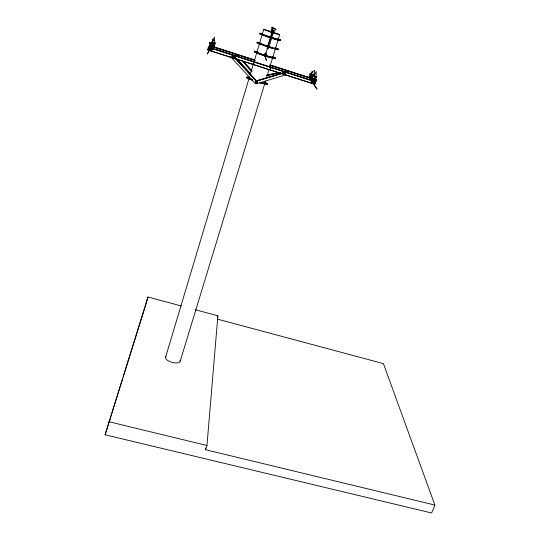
<?xml version="1.0" encoding="UTF-8"?>
<svg xmlns="http://www.w3.org/2000/svg" width="540" height="540" viewBox="0 0 540 540"><rect width="100%" height="100%" fill="white"/><g stroke="black" fill="none" stroke-linecap="round" stroke-linejoin="round"><path stroke-width="0.81" d="M309.845 79.569L310.115 79.285M265.586 55.451L264.33 55.134L266.099 55.728L265.005 55.35L265.531 55.715L265.437 54.952M265.586 55.323L265.572 54.952M265.559 54.931L265.606 55.64L265.565 55.289M315.968 76.208L315.866 76.721L316.285 71.597L313.706 75.958L314.766 70.409L312.417 71.658L312.322 72.151L312.417 71.658M311.465 81.621L311.742 82.013M264.296 54.925L264.62 55.91M181.305 305.964L147.974 297.007L105.118 434.781L431.649 513L434.882 505.069L205.591 449.732L206.962 445.48L217.883 315.792L195.122 309.676M311.938 82.6L312.674 81.716L312.383 81.992M205.591 449.732L205.74 448.052M235.359 56.106L236.878 54.493M247.55 77.416L247.246 77.659L247.604 77.612M257.938 42.633L257.627 42.707M255.137 51.584L254.826 51.732M260.219 33.703L260.327 33.534M209.486 50.328L207.259 54.081L209.243 50.173L208.906 50.051M270.918 37.598L270.83 37.692M274.259 58.01L274.435 57.827M277.297 49.228L277.553 49.106M280.105 40.095L280.051 40.028M265.275 56.309L264.499 56.113L265.754 56.525L265.154 56.342L266.382 60.392L265.329 56.302M268.373 47.169L268.232 46.541L268.009 46.994M267.968 46.825L268.312 46.508M284.175 73.319L284.54 72.88M310.514 79.616L311.209 79.252M312.424 82.593L311.148 82.134L311.398 81.284C312.896 81.668 314.132 82.553 312.086 81.54M232.591 55.397L232.835 54.999L257.553 81.911L257.384 82.391L232.591 55.397L257.384 82.391M311.648 81.871L311.661 82.067M311.742 81.702L311.661 81.891M311.432 81.662L311.6 81.925M314.435 82.519L313.43 82.249L314.03 82.37M311.499 82.019L311.58 81.722M315.279 81.486L314.456 84.173L207.603 49.856L208.393 47.095L209.993 47.608M210.809 50.045L210.62 50.395L208.319 49.653C209.23 47.912 207.279 50.551 209.223 50.206M211.046 43.207L209.77 47.675L211.133 48.114M212.416 43.362L211.707 43.166L211.842 42.7L212.767 43.004C213.023 43.99 211.032 42.842 212.153 43.349M212.213 42.822L212.355 42.309L212.261 42.836M211.376 47.277L212.301 44.051L210.931 43.612M211.714 49.984L212.2 50.254L208.521 49.073L210.796 49.768L210.492 50.855L210.283 50.51M214.65 40.932L213.779 40.662L214.65 40.932L214.772 40.486L213.894 40.203L214.137 40.797M214.245 40.318L214.421 36.997L211.734 43.43L212.787 39.136L212.355 42.309M214.583 40.925C212.382 40.561 216.405 40.939 213.894 40.203M145.172 306.747L147.974 297.007M265.552 55.411L265.444 55.067L265.579 55.64M248.569 77.342L248.312 77.47C247.192 75.634 246.132 78.577 246.74 77.031L252.761 79.785M264.296 54.803L264.276 55.046A9.43 0.634 18.1 0 1 256.196 51.928L254.374 51.145L254.232 51.84L256.007 52.556A9.43 0.641 18.1 0 0 264.843 55.917L266.011 56.086L264.215 55.505L264.857 55.634L264.803 56.052L264.283 55.087L264.965 55.924M260.091 42.883A9.167 0.52 18.2 0 0 258.984 42.795L257.209 42.181L257.033 42.883L260.03 44.098M255.717 52.306L255.899 51.631L257.269 51.779M262.622 34.985L261.11 34.277L261.522 33.581M248.312 77.47L248.076 78.145L249.514 79.049M258.525 43.355L258.944 42.633A9.497 0.533 18.2 0 1 259.821 42.788M249.723 77.497L248.576 77.585L248.636 78.543M165.544 357.332L249.534 76.788M250.256 74.365L253.395 63.889M254.117 61.472L263.709 29.437M264.533 56.248L264.62 55.478L264.613 55.991L265.869 56.396L265.869 55.883L265.795 56.653M272.565 30.139L267.057 48.37L268.394 48.809L273.908 30.584M264.681 55.627L265.133 56.342M265.721 52.974L266.166 53.123M265.923 53.055L273.267 30.085M265.613 55.971C263.662 55.364 265.964 56.761 265.91 56.012M180.225 361.118L265.525 81.081M266.51 77.855L268.967 69.788M269.946 66.569L279.659 34.682M265.579 83.68L265.761 83.066L266.247 83.207L266.058 83.822L265.336 83.849L261.414 83.187A8.896 0.871 17.9 0 1 259.335 82.627M272.201 56.619L273.746 57.416L273.375 58.178A9.43 0.641 18.1 0 1 264.843 55.917L265.059 56.072M278.863 39.265L279.045 40.156L277.776 39.953M265.842 83.794L266.058 83.16L267.529 83.653L267.314 84.287L261.569 83.268A9.207 0.905 17.9 0 1 259.416 82.688M267.536 84.267L267.678 83.612L267.536 84.267L266.011 83.774L266.2 83.16L264.695 82.262M275.339 47.844A9.497 0.533 18.2 0 1 276.318 48.296L276.662 48.539L276.298 49.268L270.007 47.601M278.195 49.039L278.019 49.694L278.195 49.039L276.662 48.539M217.384 317.385L217.883 315.792M105.118 434.781L111.416 414.652M111.915 413.039L122.749 378.412M123.255 376.805L144.923 307.55M312.181 72.529L311.796 72.441L312.633 72.711L311.803 72.448L311.931 72.009L312.775 72.279C311.681 72.677 311.999 72.738 312.775 72.279M311.931 72.009L311.796 72.441M311.553 80.447L313.018 75.701C315.92 74.723 313.409 83.025 311.519 80.399L313.018 75.701M312.154 82.958L312.012 83.403L311.951 81.999L312.154 82.958L315.549 83.882L314.537 83.423M312.559 83.045L312.417 83.491L312.566 82.391M313.18 80.447L313.591 79.144M315.725 77.193L315.448 76.572L316.332 76.856L315.785 77.213M314.03 83.437L314.226 84.119L314.145 83.416M208.305 47.385L315.488 81.77M311.897 82.526L312.107 82.026M312.012 82.546L312.215 82.087M270.844 32.508L272.727 27L273.773 28.505M313.396 81.959L312.971 81.891M313.396 82.451C314.577 82.289 311.735 81.864 313.922 82.215M237.074 56.423L236.696 55.708L236.284 56.383M265.221 54.992L266.139 55.316L264.823 54.263M264.971 56.106L264.35 55.593M310.271 77.956L310.655 78.334L309.92 77.996M310.48 78.199L310.642 78.192M311.256 78.611C309.886 78.206 311.256 78.644 310.736 78.233M310.939 78.388L310.568 78.584M310.345 78.098L310.973 78.395M210.256 50.072L210.047 50.477M208.96 49.491L208.669 50.227L209.129 50.186M207.603 49.856L314.456 84.173M208.575 48.215L209.432 45.387L209.257 45.812M311.978 82.289L312.208 81.857M208.393 47.095L313.625 81.263M312.066 82.391L312.538 81.763M264.654 54.324L264.425 55.6M264.364 54.884C264.877 53.919 267.199 55.438 265.349 54.662M211.41 50.139L210.29 49.95M312.086 83.012C312.674 84.011 312.012 82.215 311.904 82.924M311.837 83.147L312.127 82.937M312.019 82.748L312.147 82.404L312.322 82.931M312.802 75.931C308.07 74.851 319.531 78.469 313.929 76.295M313.436 82.35L313.706 82.309M268.049 46.528L267.968 46.751M257.33 81.668L257.641 81.851L255.528 83.835L230.796 56.923L232.835 54.999M311.438 81.884L311.695 82.181L311.681 81.716M265.424 55.863L265.734 55.937M312.1 82.08L312.343 81.722M312.059 82.168C311.364 80.865 318.992 84.679 314.388 82.37M264.573 54.54L265.464 55.161M264.546 54.81L265.127 54.466M264.85 54.662L265.37 54.722M264.607 54.851L265.336 55.026M312.721 80.426L312.14 80.285M210.857 47.648L210.803 47.513A1.424 1.377 57.7 0 0 210.425 47.378L210.357 47.554A1.424 1.377 58.4 0 0 210.674 47.655L210.85 47.547M267.529 83.653L263.372 82.978M286.76 72.644L286.571 71.78L286.308 72.623M265.761 83.066L264.708 83.207M310.392 78.449L310.905 78.631M310.183 78.408L310.784 78.341M310.412 78.584L310.757 78.476M264.836 55.755L265.052 55.978C263.756 55.924 266.794 56.153 265.525 54.736L265.754 55.181M312.64 81.668L312.275 81.857L312.916 82.161M312.262 82.141L312.977 81.743L313.112 82.384M248.677 78.057L246.557 77.652M275.245 57.956L273.497 57.355A9.119 0.614 18.1 0 1 265.039 55.269A9.43 0.634 18.1 0 0 273.564 57.551L275.265 57.915L275.056 58.583L273.571 58.091L275.083 58.57L275.211 57.874L273.746 57.416M232.679 56.369L233.24 56.477M312.356 81.938L312.829 81.736M310.19 78.293L310.743 78.638M278.181 49.079L275.4 48.404M276.197 48.539L276.716 48.573M255.386 81.122L285.12 72.07L285.316 72.603L255.413 81.412L256.223 83.842L285.937 74.797L285.12 72.07M255.413 81.412L285.235 72.333M255.953 52.191L254.225 51.766M256.433 51.665L254.374 51.145M312.512 81.817L314.037 82.148M278.566 40.095L280.557 40.648L280.733 39.987L276.649 38.975M278.755 39.467L279.261 39.515M312.599 80.352L312.113 80.217L312.39 80.406M266.794 75.134L278.903 72.434M266.854 75.398L279.005 72.684M283.858 71.604L287.098 70.882L287.537 72.887M266.915 75.634L280.672 72.562M258.755 43.261L257.02 42.815M314.793 81.668L313.956 81.378M314.53 79.583L315.117 79.758M315.617 78.975L314.813 78.685L315.252 78.88M259.605 33.743L261.333 34.216M315.306 77.024L316.19 77.308L315.367 77.058C317.81 76.086 314.942 77.99 315.711 77.119M311.587 76.012L310.743 75.742L311.351 75.904M264.917 55.721L265.464 55.924M210.276 47.439L210.391 47.432A1.445 1.397 57.7 0 1 210.634 47.5L210.803 47.513M211.167 47.763C215.399 49.363 206.82 46.771 210.323 47.5A1.424 1.377 58.4 0 0 210.708 47.601L210.829 47.615M210.823 49.808L209.952 49.552M211.876 46.109L211.012 45.846M313.112 81.925L312.302 81.851L312.538 81.601M312.532 81.891L312.916 81.864M212.767 43.004L211.882 42.727L211.748 43.193L212.564 43.463M213.118 43.173L213.469 43.342M265.309 56.133L265.835 56.268L265.383 56.093M208.987 49.633L209.419 49.741M264.56 55.755L264.958 55.856L264.465 55.498M264.728 55.958L265.154 56.099M257.081 52.407L255.677 52.272M312.599 76.383L309.663 75.371L311.243 75.776M275.204 49.039L278.019 49.694L276.136 48.924M316.872 89.114L313.072 83.41L317.061 88.938M312.086 82.681L312.397 83.018M312.471 81.83L313.119 82.04M314.692 81.77L315.934 82.053L315.529 81.817M313.922 79.272C311.351 78.853 318.951 81.209 315.684 79.839M265.795 53.987C263.021 53.021 268.157 54.817 265.653 53.838M265.687 54.358L265.37 54.23L266.463 54.594L264.668 54.014L265.538 54.216M311.276 76.869L310.514 76.592L310.925 76.775M261.603 82.566L263.588 83.072M310.487 74.594L309.751 74.473L311.567 75.202M210.938 46.784L211.397 46.933M274.07 48.087L275.663 48.506M213.185 45.178L212.544 44.935L213.003 45.05M211.896 45.137L211.221 44.888L211.667 45.063M210.56 45.549C207.326 44.867 215.285 47.446 212.402 46.143M108.864 421.713L206.962 445.48M212.922 42.046L211.984 41.857L213.725 42.458M278.039 40.048L274.691 39.11A9.099 0.425 18.3 0 1 265.91 36.234L263.851 35.492M209.25 49.694L208.42 49.484L209.196 49.788M278.235 39.413L274.887 38.468A9.106 0.419 18.3 0 1 266.105 35.593L264.04 34.857M313.632 81.162L312.775 81L314.28 81.635M217.701 319.201L383.387 363.602L434.882 505.069M274.097 48.803L265.383 46.109M212.078 44.685L212.841 44.908M272.295 47.594L274.286 48.168M311.121 78.523L310.757 78.32L311.02 78.577M313.855 82.897L313.025 82.64M276.676 39.697L274.853 39.177A9.416 0.439 18.3 0 1 265.768 36.2M212.868 47.108L213.3 47.237M213.118 46.231L214.481 46.528L213.253 45.988M272.045 29.869C268.562 28.957 278.208 32.11 274.273 30.605M211.1 43.524C205.544 42.059 217.485 45.92 212.274 43.902M265.235 55.856L265.1 55.782M270.203 46.967L272.457 47.662M265.882 53.217L266.085 53.312M265.349 55.073L265.666 55.222L265.478 54.884M311.404 74.972L311.02 74.885L312.829 75.398M211.005 46.703C206.442 45.529 215.696 48.519 211.43 46.838M310.581 76.505C306.95 75.499 314.01 78.044 311.715 76.896M315.07 78.631C310.291 77.281 319.235 80.467 315.968 78.941M210.391 47.5L210.742 47.628M213.678 42.545L215.494 42.991L214.67 42.606M266.2 83.16L267.719 83.653M209.318 49.673L209.912 49.862M209.716 49.957L209.223 49.842M209.52 49.937L210.715 50.22L210.418 50.051M314.381 83.666L312.242 82.944M254.421 51.212L255.906 51.678M211.802 43.301C203.641 40.952 218.862 46.022 212.389 43.497M257.222 42.248L263.5 44.726M270.29 47.007L259.956 43.382M248.576 77.585L248.036 78.104L246.598 77.612L248.123 78.084M259.808 33.163L264.249 34.911M212.632 46.413L255.015 60.068M270.209 64.962L312.593 78.617M211.727 46.339L255.042 60.284M270.128 65.225L312.788 78.887M211.66 46.582L254.961 60.527M269.393 65.178L313.315 79.137M211.585 48.121L313.686 80.966M208.521 49.309L210.047 49.802M272.572 30.031L273.146 30.22M265.795 56.14L264.445 55.296M258.485 43.322L258.781 43.423A9.167 0.527 18.2 0 1 259.902 43.511M261.252 33.608L261.556 33.709A9.167 0.419 18.3 0 1 262.636 33.845M261.063 34.243L261.704 34.574M273.119 28.309L274.448 28.728M311.985 72.043L312.734 72.286M265.572 45.475L267.941 46.265M310.041 78.482L310.48 78.631M312.89 83.423L313.416 83.565M279.234 39.521C282.069 39.609 280.125 41.54 278.674 39.899M261.286 33.608L259.76 33.109L259.578 33.77L261.097 34.243M257.168 42.188L258.674 42.694M212.551 43.133L215.244 43.875L214.421 43.49M310.588 77.544C311.924 78.044 309.326 77.126 310.655 77.632M213.496 44.152L214.799 44.685L212.234 43.97M213.246 45.036L214.542 45.562L211.984 44.854M263.162 45.333L265.451 46.116M312.755 83.477L313.49 83.646M208.953 49.741L209.365 49.842M264.688 55.728L265.221 55.816M261.245 44.617L263.311 45.36M262.366 34.911L264.06 35.552M250.695 79.65L252.72 80.426M259.767 44.017L261.454 44.672M262.818 34.351L261.556 33.709L261.367 34.344A9.167 0.425 18.3 0 1 261.623 34.31M251.093 79.07L248.522 77.578M249.251 78.982L250.904 79.691M313.018 82.067L312.707 81.905L313.099 82.418M259.308 43.038L258.971 42.788L259.119 43.666M312.1 83.241C311.837 82.526 312.538 84.112 312.154 82.606M273.132 57.071L273.497 57.355M270.871 37.476L270.54 37.415L270.904 37.463M264.263 55.472L264.769 56.012L264.533 55.715M265.599 82.769L265.761 83.727L265.417 83.383M236.851 54.695L239.666 57.767M242.474 60.831L252.038 71.267M246.773 65.698L251.262 70.592M242.278 61L251.276 70.814M237.114 59.002L250.621 73.737M232.794 55.208L257.587 82.202M243.047 61.229L252.018 71.017M310.844 78.3L311.182 78.597M313.16 81.763L313.328 82.127M314.192 76.552L312.883 76.127M313.349 82.08L313.301 82.438M180.117 360.227A7.58 3.227 15.2 0 1 172.26 362.428A7.58 3.227 15.2 0 1 165.969 356.582M261.758 82.647A9.207 0.898 17.9 0 1 260.354 82.276M261.401 34.243A9.416 0.439 18.3 0 1 262.251 34.411M278.39 39.805A9.167 0.425 18.3 0 1 278.768 40.048L278.964 39.42A9.167 0.419 18.3 0 0 277.634 38.765M275.042 38.536A9.416 0.432 18.3 0 1 265.957 35.559M261.59 33.608A9.416 0.432 18.3 0 1 262.44 33.777M274.894 48.398A9.167 0.527 18.2 0 1 276.21 49.099L276.413 48.472A9.167 0.52 18.2 0 0 275.083 47.77M273.085 58.077A9.119 0.621 18.1 0 1 263.702 55.519A9.119 0.621 18.1 0 1 255.974 52.367L256.163 51.739A9.119 0.614 18.1 0 0 264.283 55.019M232.423 56.801C232.943 58.644 233.861 55.586 232.423 56.801M253.125 63.362C253.638 65.205 254.563 62.154 253.125 63.362M255.926 82.013C256.426 83.822 257.351 80.818 255.926 82.013M270.135 68.83C270.635 70.659 271.573 67.628 270.135 68.83M284.276 73.379C284.762 75.195 285.707 72.184 284.276 73.379M315.86 76.619L311.486 75.202L315.86 76.619M312.302 78.131L308.941 77.044L312.302 78.131M212.463 49.329L208.784 48.148L212.463 49.329M316.224 81.155L313.058 80.102L316.224 81.155M315.083 80.77L314.199 80.487L315.083 80.77M313.396 74.702L310.028 73.616L313.396 74.702M312.134 74.297L311.29 74.027L312.134 74.297M276.014 29.241L271.539 27.77L276.014 29.241M210.236 48.593L211.086 48.884L210.236 48.593M211.349 47.959L210.431 47.662L211.349 47.959M213.523 45.623L209.837 44.435L213.523 45.623M266.274 30.537A8.404 0.338 18.3 0 0 279.47 34.709A8.404 0.338 18.3 0 0 269.312 30.935A8.404 0.338 18.3 0 0 266.274 30.537"/></g></svg>
